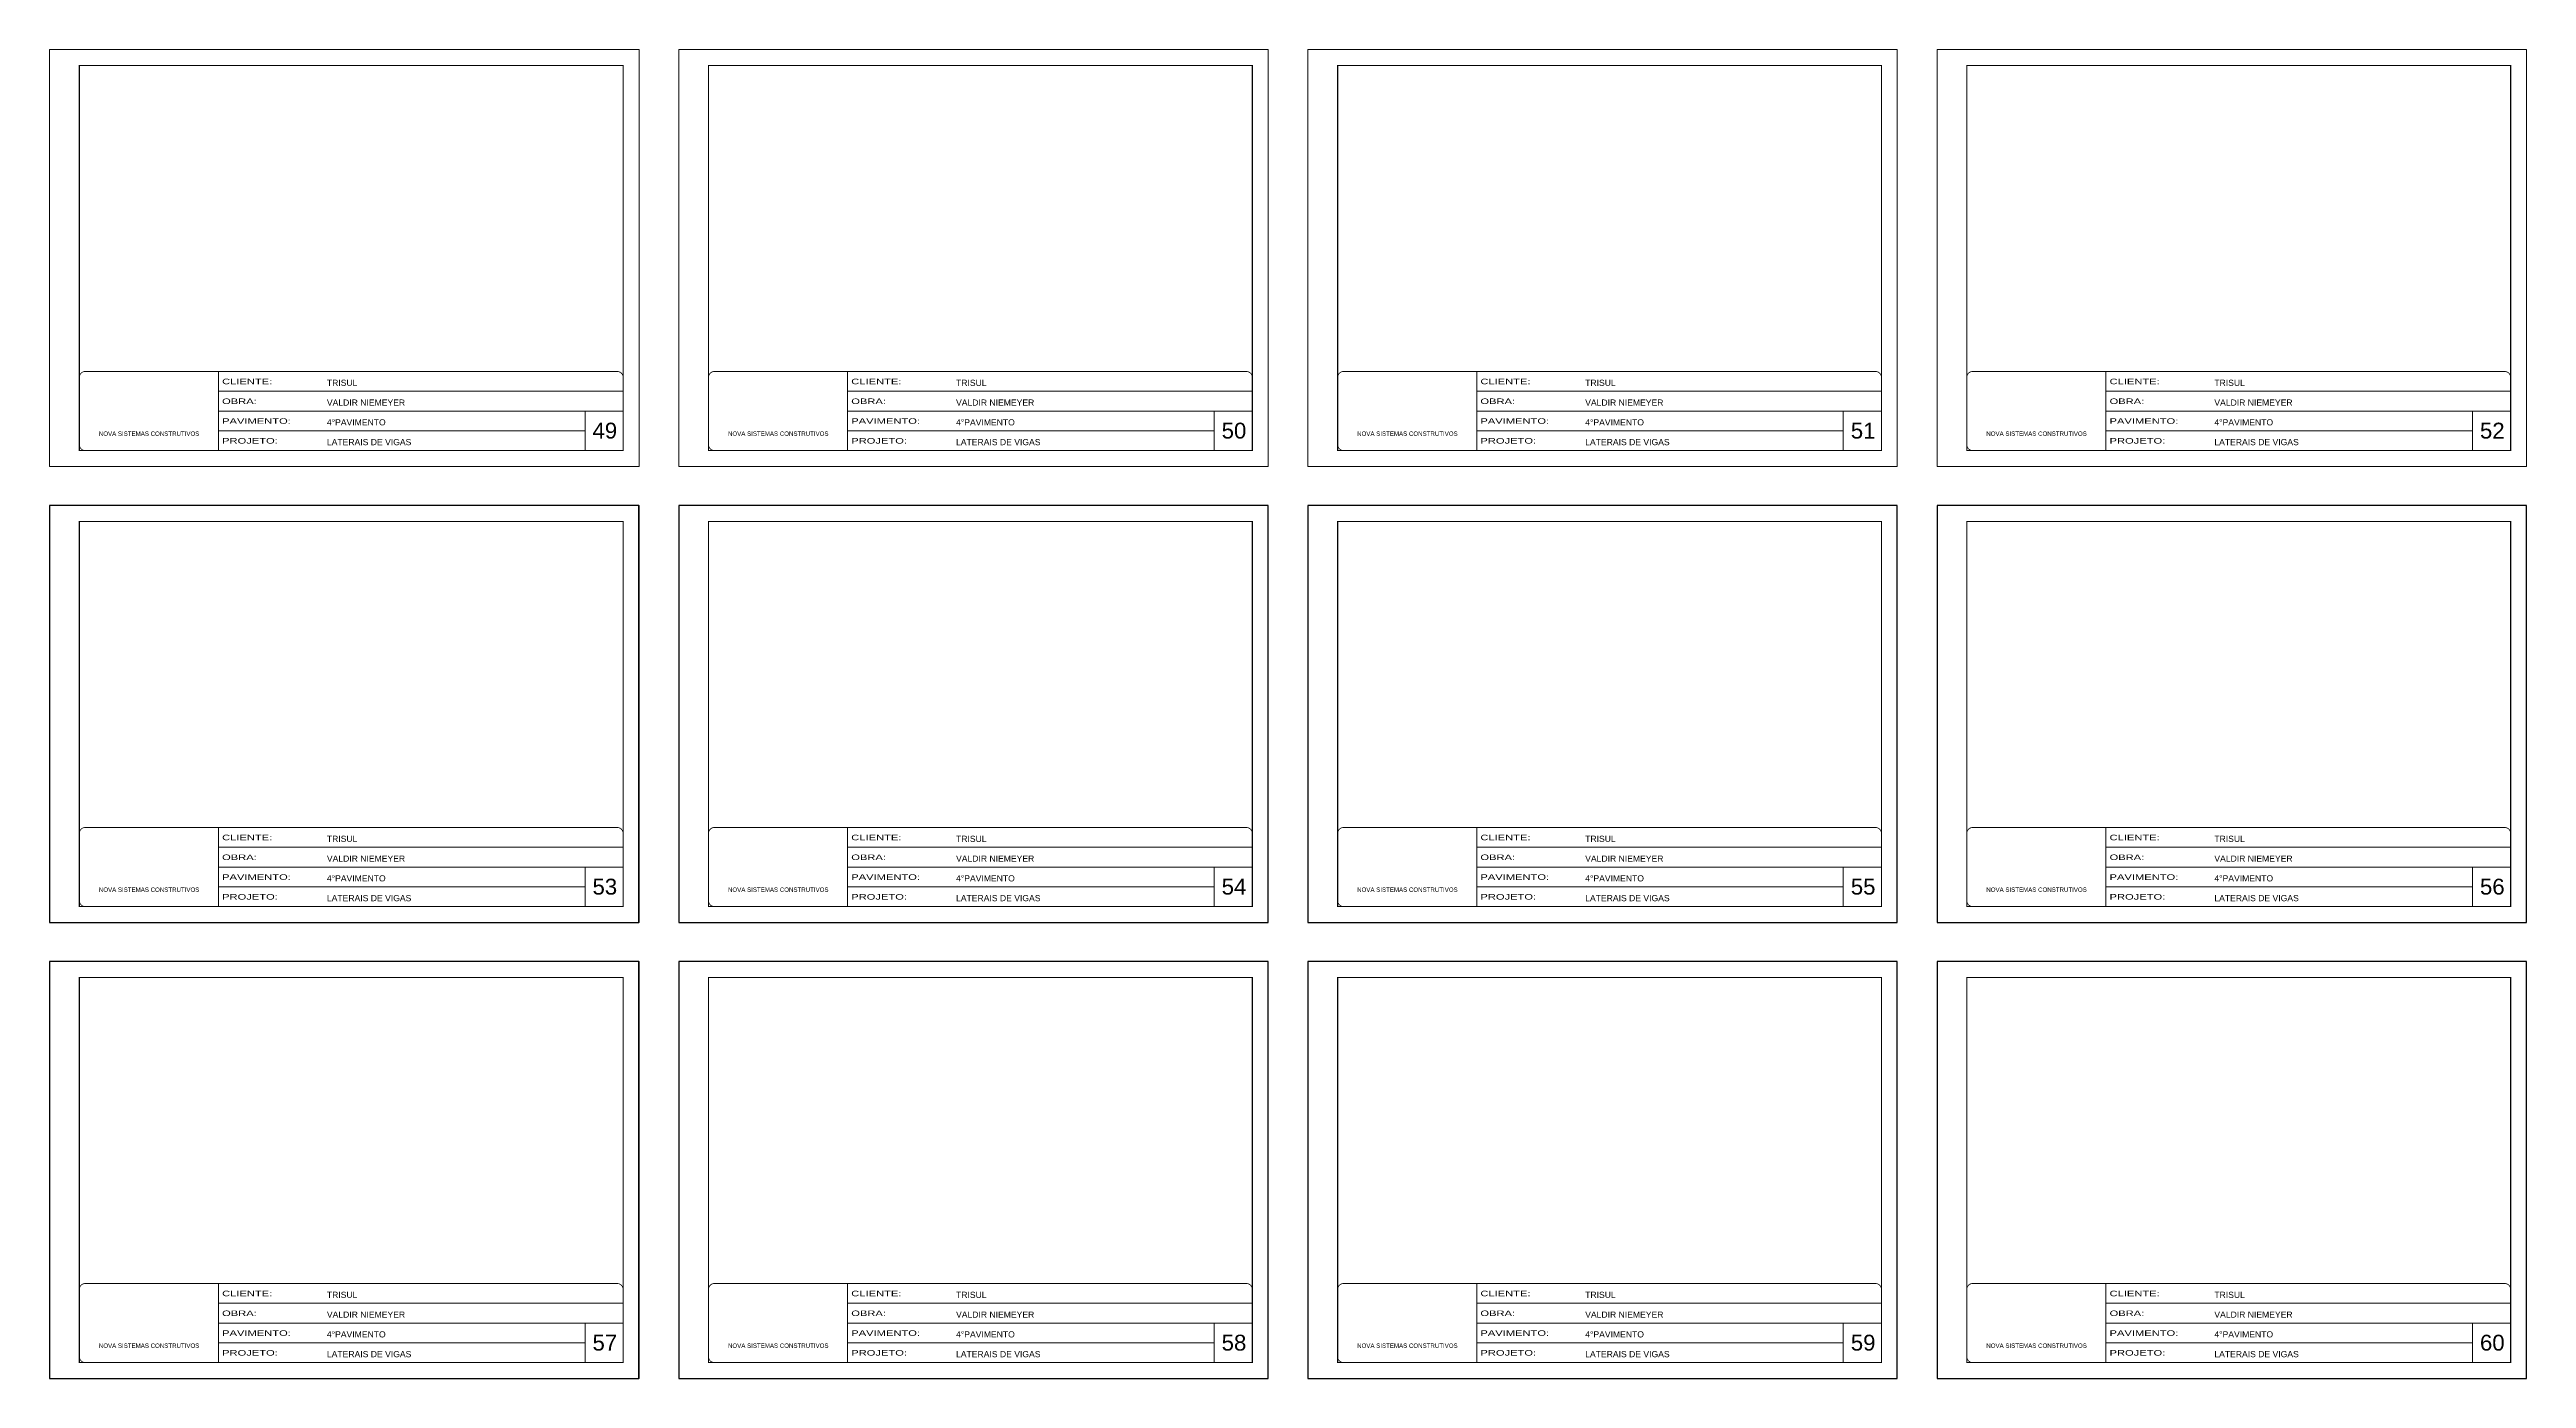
# Model space of a CAD drawing. Extents: x 3330 to 22105, y 1197 to 30204.
# Drawn here: x 12846 to 19086, y 12683 to 16030 of the extents above; entities that cross this region are included whole.
import ezdxf

# ---------------------------------------------------------------- set-up
doc = ezdxf.new("R2010")
doc.units = 0
doc.linetypes.add('CONTINUO', pattern=[0])
doc.linetypes.add('DASHED', pattern=[0.75, 0.5, -0.25])
for name, color, linetype, lineweight in [('CARIMBO', 255, 'Continuous', 9), ('Folhas', 255, 'Continuous', 9), ('SARRAFO DE PRESSAO', 251, 'DASHED', 9)]:
    doc.layers.add(name, color=color, linetype=linetype, lineweight=lineweight)
doc.layers.add('Laje_Perimetro', color=7, linetype='Continuous', plot=False)
doc.styles.add('ARIAL', font='arial.ttf')
doc.styles.add('Tecnologia', font='')
doc.styles.get('Tecnologia').set_extended_font_data('Forgotten Futurist')

# ---------------------------------------------------------------- blocks, each defined once
blk = doc.blocks.new('9999999999')
at = {"color": 30, "linetype": 'CONTINUO'}
for p, q in [((98564.6, 34230.2), (98564.6, 34429.4)), ((98564.6, 34379.6), (99584, 34379.6)), ((98564.6, 34329.8), (99488, 34329.8)), ((99584, 34329.8), (99488, 34329.8)), ((99488, 34329.8), (99488, 34230.2)), ((98564.6, 34280), (99488, 34280))]:
    blk.add_line(p, q, dxfattribs=at)
at = {"color": 30, "linetype": 'CONTINUO', "const_width": 2}
blk.add_lwpolyline([(99584, 34230.2), (99584, 34414.4, 0.414214), (99569, 34429.4), (98229, 34429.4, 0.414214), (98214, 34414.4), (98214, 34245.2, 0.414214), (98229, 34230.2), (99584, 34230.2)], format="xyb", dxfattribs=at)
at = {"layer": 'Folhas'}
blk.add_lwpolyline([(98139, 34190.2), (99624, 34190.2), (99624, 35240.2), (98139, 35240.2)], close=True, dxfattribs=at)
at = {"layer": 'Folhas', "color": 30, "const_width": 3}
blk.add_lwpolyline([(98214, 34230.2), (99584, 34230.2), (99584, 35200.2), (98214, 35200.2)], close=True, dxfattribs=at)
at = {"color": 7, "linetype": 'Continuous', "ltscale": 5, "style": 'ARIAL'}
for s, height, p in [('TRISUL', 15.48, (98837.7, 34393.1)), ('VALDIR NIEMEYER', 15.483, (98837.7, 34343.3)), ('NOVA SISTEMAS CONSTRUTIVOS', 11.059, (98263.2, 34267.2)), ('4°PAVIMENTO', 15.483, (98837.7, 34293.5)), ('LATERAIS DE VIGAS', 15.483, (98837.7, 34243.7))]:
    blk.add_text(s, height=height, dxfattribs=at).set_placement(p)
at = {"layer": 'Folhas', "color": 7, "style": 'Tecnologia', "width": 1.5}
for s, p in [('CLIENTE:', (98573.7, 34397.2)), ('OBRA:', (98573.7, 34347.3)), ('PAVIMENTO:', (98573.7, 34297.5)), ('PROJETO:', (98573.7, 34247.7))]:
    blk.add_text(s, height=14, dxfattribs=at).set_placement(p)

msp = doc.modelspace()

# ---------------------------------------------------------------- linework, layer by layer
at = {"layer": 'Laje_Perimetro'}
for points in [[(14331.06, 14881.65), (12846.06, 14881.65), (12846.06, 13831.65), (14331.06, 13831.65)], [(15916.06, 14881.65), (14431.06, 14881.65), (14431.06, 13831.65), (15916.06, 13831.65)], [(17501.06, 14881.65), (16016.06, 14881.65), (16016.06, 13831.65), (17501.06, 13831.65)], [(19086.06, 14881.65), (17601.06, 14881.65), (17601.06, 13831.65), (19086.06, 13831.65)], [(14331.06, 13733.07), (12846.06, 13733.07), (12846.06, 12683.07), (14331.06, 12683.07)], [(15916.06, 13733.07), (14431.06, 13733.07), (14431.06, 12683.07), (15916.06, 12683.07)], [(17501.06, 13733.07), (16016.06, 13733.07), (16016.06, 12683.07), (17501.06, 12683.07)], [(19086.06, 13733.07), (17601.06, 13733.07), (17601.06, 12683.07), (19086.06, 12683.07)]]:
    msp.add_lwpolyline(points, close=True, dxfattribs=at)

# ---------------------------------------------------------------- block references
at = {"layer": 'SARRAFO DE PRESSAO', "color": 6, "linetype": 'ByBlock'}
for p in [(-85292.92, -19209.98), (-83707.92, -19209.98), (-82122.92, -19209.98), (-80537.92, -19209.98), (-85292.92, -20358.56), (-83707.92, -20358.56), (-82122.92, -20358.56), (-80537.92, -20358.56), (-85292.92, -21507.13), (-83707.92, -21507.13), (-82122.92, -21507.13), (-80537.92, -21507.13)]:
    msp.add_blockref('9999999999', p, dxfattribs=at)

# ---------------------------------------------------------------- texts
at = {"layer": 'CARIMBO', "style": 'ARIAL'}
for s, p in [('49', (14213.92, 15050.37)), ('50', (15798.92, 15050.37)), ('51', (17383.92, 15050.37)), ('52', (18968.92, 15050.37)), ('53', (14213.92, 13901.79)), ('54', (15798.92, 13901.79)), ('55', (17383.92, 13901.79)), ('56', (18968.92, 13901.79)), ('57', (14213.92, 12753.22)), ('58', (15798.92, 12753.22)), ('59', (17383.92, 12753.22)), ('60', (18968.92, 12753.22))]:
    msp.add_text(s, height=40, dxfattribs=at).set_placement(p)

doc.saveas('drawing.dxf')
